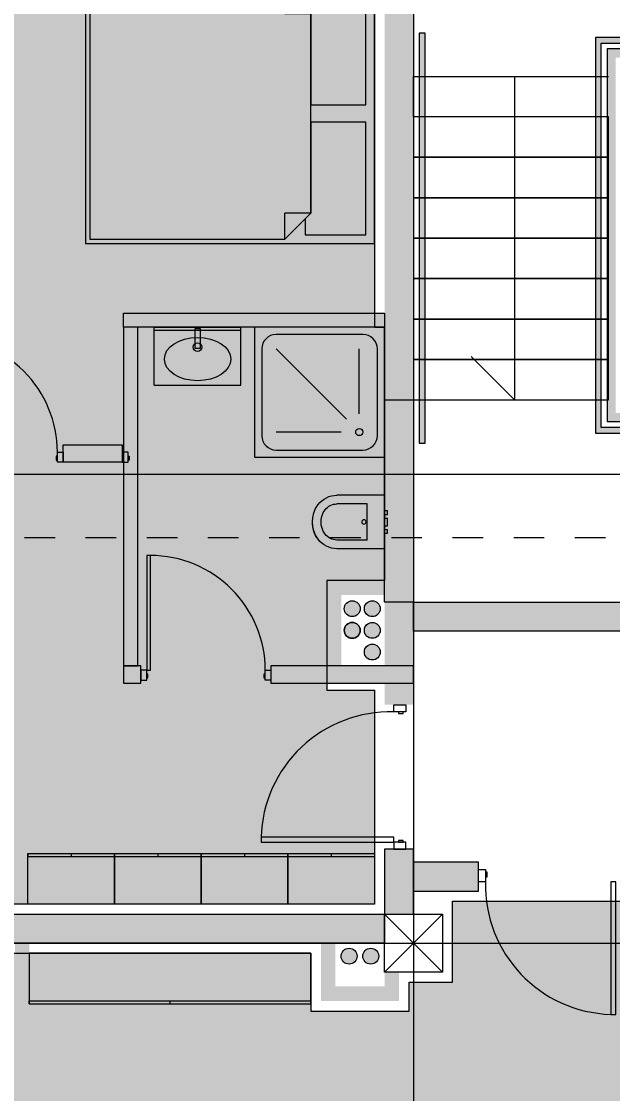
# Model space of a CAD drawing. Header units: millimetres. Extents: x 475159934 to 476245151, y 4620917055 to 4621447368.
# Drawn here: x 475259003 to 475263095, y 4621150765 to 4621158186 of the extents above; entities that cross this region are included whole.
import ezdxf

# ---------------------------------------------------------------- set-up
doc = ezdxf.new("R2010")
doc.units = ezdxf.units.MM
doc.header["$MEASUREMENT"] = 0
doc.linetypes.add('Dashed', pattern=[423.333333, 211.666667, -211.666667])
for name, color, linetype, lineweight in [('2D Drafting - General_Pen_No__1_Pen_No__7', 7, 'Continuous', 0), ('2D Drafting - General_Pen_No__1_Pen_No__7_Pen_No__7', 7, 'Continuous', 0), ('2D Drafting - General_Pen_No__250_Pen_No__2_Pen_No__250', 7, 'Continuous', 0), ('2D Drafting - General_Pen_No__250_Pen_No__2_Pen_No__7', 7, 'Continuous', 0), ('2D Drafting - General_Pen_No__250_Pen_No__7_Pen_No__154', 154, 'Continuous', 0), ('2D Drafting - General_Pen_No__250_Pen_No__7_Pen_No__250', 7, 'Continuous', 0), ('2D Drafting - General_Pen_No__250_Pen_No__7_Pen_No__7', 7, 'Continuous', 0), ('2D Drafting - General_Pen_No__7_Pen_No__7_Pen_No__7', 7, 'Continuous', 0), ('Doors_Pen_No__7_Pen_No__7_Pen_No__7', 7, 'Continuous', 0), ('G-Anno-Nplt_Pen_No__151', 151, 'Continuous', 0), ('G-Anno-Nplt_Pen_No__4', 7, 'Continuous', 0), ('G-Anno-Nplt_Pen_No__7', 7, 'Continuous', 0), ('gegmebi_Pen_No__7_Pen_No__7', 7, 'Continuous', 0), ('New_2D Drafting - General_Pen_No__1', 1, 'Continuous', 0), ('New_2D Drafting - General_Pen_No__4', 7, 'Continuous', 0), ('New_shenobebi_Pen_No__1', 1, 'Continuous', 0), ('shaxtebi da milebi_Pen_No__1_Pen_No__1_Pen_No__1', 1, 'Continuous', 0), ('shaxtebi da milebi_Pen_No__5_Pen_No__5_Pen_No__5', 5, 'Continuous', 0), ('zoma_Pen_No__142', 142, 'Continuous', 0), ('zoma_Pen_No__5_Pen_No__5', 5, 'Continuous', 0)]:
    doc.layers.add(name, color=color, linetype=linetype, lineweight=lineweight)
for name, color, linetype in [('New_Interior - Furniture', 7, 'Continuous'), ('New_R03_Nakveti', 7, 'Continuous'), ('zoma', 7, 'Continuous')]:
    doc.layers.add(name, color=color, linetype=linetype)
for name, color, linetype, lineweight, true_color in [('New_Interior - Furniture _Pen_No__252', 7, 'Continuous', 0, 0x666666), ('New_R03_Nakveti_Pen_No__252', 7, 'Continuous', 0, 0x666666), ('shaxtebi da milebi_Pen_No__1_Pen_No__1_Pen_No__252', 7, 'Continuous', 0, 0x666666)]:
    doc.layers.add(name, color=color, linetype=linetype, lineweight=lineweight, true_color=true_color)
doc.styles.add('GENERATED_STYLE_3', font='arial.ttf')
doc.dimstyles.new('GENERATED_STYLE__3', dxfattribs={"dimtxt": 200, "dimasz": 64.421331, "dimexe": 0.18, "dimexo": 3, "dimgap": 0, "dimtad": 1, "dimtih": 1, "dimtoh": 1, "dimlfac": 0.001, "dimzin": 0, "dimdsep": 46, "dimtxsty": 'GENERATED_STYLE_3', "dimblk": 'ARROWHEAD_2', "dimblk1": 'ARROWHEAD_2', "dimblk2": 'ARROWHEAD_2', "dimcen": 0.09, "dimclrd": 142, "dimclre": 142, "dimclrt": 142, "dimadec": 0, "dimazin": 0, "dimtfac": 1, "dimtdec": 4, "dimtmove": 0, "dimatfit": 3, "dimfxl": 1, "dimtolj": 1, "dimtzin": 0, "dimarcsym": 0})
doc.dimstyles.new('GENERATED_STYLE__6', dxfattribs={"dimtxt": 200, "dimasz": 64.421331, "dimexe": 0.18, "dimexo": 3, "dimgap": 0, "dimtad": 1, "dimlfac": 0.001, "dimzin": 0, "dimdsep": 46, "dimtxsty": 'GENERATED_STYLE_3', "dimblk": 'ARROWHEAD_2', "dimblk1": 'ARROWHEAD_2', "dimblk2": 'ARROWHEAD_2', "dimcen": 0.09, "dimclrd": 142, "dimclre": 142, "dimclrt": 142, "dimadec": 0, "dimazin": 0, "dimtfac": 1, "dimtdec": 4, "dimtmove": 0, "dimatfit": 3, "dimfxl": 1, "dimtolj": 1, "dimtzin": 0, "dimarcsym": 0})

# ---------------------------------------------------------------- blocks, each defined once
blk = doc.blocks.new('Wardrobe 01 26_16')
at = {"layer": 'New_Interior - Furniture _Pen_No__252', "color": 251, "linetype": 'Continuous', "lineweight": 0, "true_color": 0x666666}
for p, q in [((0, 20), (1949.4, 20)), ((0, 0), (0, 20)), ((974.7, 0), (974.7, 20))]:
    blk.add_line(p, q, dxfattribs=at)
at = {"layer": 'New_Interior - Furniture _Pen_No__252', "color": 251, "linetype": 'Continuous', "lineweight": 0, "true_color": 0x666666, "flags": 128}
blk.add_lwpolyline([(0, 0), (1949.4, 0), (1949.4, 350), (0, 350)], close=True, dxfattribs=at)
blk = doc.blocks.new('Bed Layout 23_5')
at = {"layer": 'New_R03_Nakveti_Pen_No__252', "color": 251, "linetype": 'Continuous', "lineweight": 0, "true_color": 0x666666}
for p, q in [((-900, 0), (-1399.9, 0)), ((-1399.9, 0), (-1399.9, -300)), ((-900, -300), (-900, 0)), ((900, 0), (-900, 0)), ((-900, 0), (-900, -2000)), ((900, -2000), (900, 0)), ((-1399.9, -300), (-900, -300)), ((-690, -440), (-870, -620)), ((0, -440), (-690, -440)), ((-690, -440), (-690, -620)), ((690, -440), (0, -440)), ((870, -620), (690, -440)), ((690, -440), (690, -620)), ((-870, -620), (-870, -1970)), ((-870, -620), (-690, -620)), ((870, -620), (690, -620)), ((870, -1970), (870, -620)), ((-900, -2000), (900, -2000)), ((-870, -1970), (0, -1970)), ((0, -1970), (870, -1970))]:
    blk.add_line(p, q, dxfattribs=at)
at = {"layer": 'New_R03_Nakveti_Pen_No__252', "color": 251, "linetype": 'Continuous', "lineweight": 0, "true_color": 0x666666, "flags": 128}
for points in [[(-60, -440), (-60, -60), (-840, -60), (-840, -480), (-730, -480), (-690, -440)], [(690, -440), (730, -480), (840, -480), (840, -60), (60, -60), (60, -440)]]:
    blk.add_lwpolyline(points, close=True, dxfattribs=at)
blk = doc.blocks.new('Shower Tray 26_6')
at = {"layer": 'New_Interior - Furniture _Pen_No__252', "color": 251, "linetype": 'Continuous', "lineweight": 0, "true_color": 0x666666}
for p, q in [((750, 850), (150, 850)), ((50, 750), (50, 150)), ((175, 300), (175, 750)), ((263.4, 263.4), (750, 750)), ((850, 150), (850, 750)), ((300, 175), (750, 175)), ((150, 50), (750, 50))]:
    blk.add_line(p, q, dxfattribs=at)
at = {"layer": 'New_Interior - Furniture _Pen_No__252', "color": 251, "linetype": 'Continuous', "lineweight": 0, "true_color": 0x666666, "flags": 128}
blk.add_lwpolyline([(900, 0), (900, 900), (0, 900), (0, 0)], close=True, dxfattribs=at)
at = {"layer": 'New_Interior - Furniture _Pen_No__252', "color": 251, "linetype": 'Continuous', "lineweight": 0, "true_color": 0x666666}
blk.add_circle((175, 175), 25, dxfattribs=at)
for centre, start, end in [((150, 750), 90, 180), ((750, 750), 0, 90), ((150, 150), 180, 270), ((750, 150), 270, 0)]:
    blk.add_arc(centre, 100, start, end, dxfattribs=at)
blk = doc.blocks.new('Multi-Basin Counter 26')
at = {"layer": 'New_Interior - Furniture _Pen_No__252', "color": 251, "linetype": 'Continuous', "lineweight": 0, "true_color": 0x666666}
for p, q in [((-300, 0), (300, 0)), ((-300, -400), (-300, 0)), ((300, -400), (300, 0)), ((-300, -20), (300, -20)), ((-300, -400), (300, -400))]:
    blk.add_line(p, q, dxfattribs=at)
at = {"layer": 'New_Interior - Furniture _Pen_No__252', "color": 251, "linetype": 'Continuous', "lineweight": 0, "true_color": 0x666666, "flags": 128}
blk.add_lwpolyline([(-20, -145), (20, -145), (20, -10), (-20, -10)], close=True, dxfattribs=at)
at = {"layer": 'New_Interior - Furniture _Pen_No__252', "color": 251, "linetype": 'Continuous', "lineweight": 0, "true_color": 0x666666}
blk.add_circle((0, -137.1895), 30, dxfattribs=at)
blk.add_ellipse((0, -220), major_axis=(230, 0), ratio=0.652173913, dxfattribs=at)
blk = doc.blocks.new('Bidet 26')
at = {"layer": 'New_Interior - Furniture _Pen_No__252', "color": 251, "linetype": 'Continuous', "lineweight": 0, "true_color": 0x666666}
for p, q in [((185, 0), (-185, 0)), ((-78.5, 20), (-74.5, 20)), ((-78.5, 0), (-78.5, 20)), ((-74.5, 20), (-65, 20)), ((-65, 20), (-55.5, 20)), ((-55.5, 20), (-51.5, 20)), ((-51.5, 0), (-51.5, 20)), ((-27, 20), (-19.1, 20)), ((-27, 0), (-27, 20)), ((-19.1, 20), (0, 20)), ((0, 20), (19.1, 20)), ((0, 0), (19.1, 0)), ((19.1, 20), (27, 20)), ((19.1, 0), (27, 0)), ((27, 0), (27, 20)), ((51.5, 20), (55.5, 20)), ((51.5, 0), (51.5, 20)), ((51.5, 0), (55.5, 0)), ((55.5, 20), (65, 20)), ((55.5, 0), (65, 0)), ((65, 20), (74.5, 20)), ((65, 0), (74.5, 0)), ((74.5, 20), (78.5, 20)), ((74.5, 0), (78.5, 0)), ((78.5, 0), (78.5, 20)), ((185, 0), (185, -330)), ((-185, 0), (-185, -330)), ((-78.5, 0), (-74.5, 0)), ((-74.5, 0), (-65, 0)), ((-65, 0), (-55.5, 0)), ((-55.5, 0), (-51.5, 0)), ((-27, 0), (-19.1, 0)), ((-19.1, 0), (0, 0)), ((-125, -120), (-125, -330)), ((-125, -120), (125, -120)), ((125, -120), (125, -330))]:
    blk.add_line(p, q, dxfattribs=at)
blk.add_circle((0, -142.5), 15, dxfattribs=at)
for centre, radius, start, end in [((-22.5, -330), 162.5, 180, 233.1301), ((-22.5, -330), 162.5, 180, 233.1301), ((-22.5, -330), 102.5, 180, 233.1301), ((22.5, -330), 102.5, 306.8699, 0), ((22.5, -330), 162.5, 306.8699, 0), ((0, -300), 140, 233.1301, 306.8699), ((0, -300), 200, 233.1301, 306.8699), ((0, -300), 200, 233.1301, 270)]:
    blk.add_arc(centre, radius, start, end, dxfattribs=at)
blk = doc.blocks.new('Wardrobe 01 26_17')
at = {"layer": 'New_Interior - Furniture _Pen_No__252', "color": 251, "linetype": 'Continuous', "lineweight": 0, "true_color": 0x666666}
for p, q in [((0, 20), (600, 20)), ((0, 0), (0, 20)), ((300, 0), (300, 20))]:
    blk.add_line(p, q, dxfattribs=at)
at = {"layer": 'New_Interior - Furniture _Pen_No__252', "color": 251, "linetype": 'Continuous', "lineweight": 0, "true_color": 0x666666, "flags": 128}
blk.add_lwpolyline([(0, 0), (600, 0), (600, 350), (0, 350)], close=True, dxfattribs=at)
blk = doc.blocks.new('*D875', base_point=(475826095.8, 4621095193.2))
at = {"layer": 'zoma_Pen_No__142', "color": 142, "linetype": 'Continuous', "lineweight": 0, "transparency": 16777216}
for p, q in [((475255041.2, 4621137897.2), (475254992.3, 4621137812.4)), ((475255016.8, 4621137791.2), (475255016.8, 4621137918.4)), ((475261541.2, 4621137897.2), (475261492.3, 4621137812.4)), ((475261516.8, 4621137791.2), (475261516.8, 4621137918.4)), ((475255016.8, 4621137854.8), (475261516.8, 4621137854.8))]:
    blk.add_line(p, q, dxfattribs=at)
at = {"layer": 'zoma_Pen_No__142', "color": 142, "lineweight": 0, "transparency": 16777216, "char_height": 200, "attachment_point": 7, "style": 'GENERATED_STYLE_3'}
for s, insert in [('\\A1;{\\pql;\\fArial|b0|i0|c204|p0;\\W1.000000;0.40}', (475255041.3, 4621137894.8)), ('\\A1;{\\pql;\\fArial|b0|i0|c204|p0;\\W1.000000;6.50}', (475257999.9, 4621137894.8)), ('\\A1;{\\pql;\\fArial|b0|i0|c204|p0;\\W1.000000;0.40}', (475260958.4, 4621137894.8))]:
    blk.add_mtext(s, dxfattribs=dict(at, insert=insert))
blk = doc.blocks.new('ARROWHEAD_2')
at = {"color": 0, "linetype": 'Continuous', "lineweight": 0}
for p, q in [((0, 0), (-1, 0)), ((-0.38, -0.66), (0.38, 0.66))]:
    blk.add_line(p, q, dxfattribs=at)
blk = doc.blocks.new('*D876', base_point=(475826095.8, 4621095193.2))
at = {"layer": 'zoma_Pen_No__142', "color": 142, "linetype": 'Continuous', "lineweight": 0, "transparency": 16777216}
for p, q in [((475261541.2, 4621137897.2), (475261492.3, 4621137812.4)), ((475261516.8, 4621137791.2), (475261516.8, 4621137918.4)), ((475261941.2, 4621137897.2), (475261892.3, 4621137812.4)), ((475261916.8, 4621137791.2), (475261916.8, 4621137918.4)), ((475261516.8, 4621137854.8), (475261916.8, 4621137854.8))]:
    blk.add_line(p, q, dxfattribs=at)
blk = doc.blocks.new('*D877', base_point=(475826095.8, 4621095193.2))
at = {"layer": 'zoma_Pen_No__142', "color": 142, "linetype": 'Continuous', "lineweight": 0, "transparency": 16777216}
for p, q in [((475261941.2, 4621137897.2), (475261892.3, 4621137812.4)), ((475261916.8, 4621137791.2), (475261916.8, 4621137918.4)), ((475268441.2, 4621137897.2), (475268392.3, 4621137812.4)), ((475268416.8, 4621137791.2), (475268416.8, 4621137918.4)), ((475261916.8, 4621137854.8), (475268416.8, 4621137854.8))]:
    blk.add_line(p, q, dxfattribs=at)
at = {"layer": 'zoma_Pen_No__142', "color": 142, "lineweight": 0, "transparency": 16777216, "char_height": 200, "attachment_point": 7, "style": 'GENERATED_STYLE_3'}
for s, insert in [('\\A1;{\\pql;\\fArial|b0|i0|c204|p0;\\W1.000000;6.50}', (475264899.9, 4621137894.8)), ('\\A1;{\\pql;\\fArial|b0|i0|c204|p0;\\W1.000000;0.40}', (475267858.4, 4621137894.8))]:
    blk.add_mtext(s, dxfattribs=dict(at, insert=insert))
blk = doc.blocks.new('*D898', base_point=(475826095.8, 4621095193.2))
at = {"layer": 'zoma_Pen_No__142', "color": 142, "linetype": 'Continuous', "lineweight": 0, "transparency": 16777216}
for p, q in [((475255011.8, 4621161505.4), (475255011.8, 4621161632.5)), ((475261511.8, 4621161505.4), (475261511.8, 4621161632.5)), ((475255036.3, 4621161611.3), (475254987.3, 4621161526.6)), ((475255011.8, 4621161569), (475261511.8, 4621161569)), ((475261536.3, 4621161611.3), (475261487.3, 4621161526.6))]:
    blk.add_line(p, q, dxfattribs=at)
at = {"layer": 'zoma_Pen_No__142', "color": 142, "lineweight": 0, "transparency": 16777216, "char_height": 200, "attachment_point": 7, "style": 'GENERATED_STYLE_3'}
for s, insert in [('\\A1;{\\pql;\\fArial|b0|i0|c204|p0;\\W1.000000;0.40}', (475255036.3, 4621161609)), ('\\A1;{\\pql;\\fArial|b0|i0|c204|p0;\\W1.000000;6.50}', (475257994.9, 4621161609)), ('\\A1;{\\pql;\\fArial|b0|i0|c204|p0;\\W1.000000;0.40}', (475260953.5, 4621161609))]:
    blk.add_mtext(s, dxfattribs=dict(at, insert=insert))
blk = doc.blocks.new('*D899', base_point=(475826095.8, 4621095193.2))
at = {"layer": 'zoma_Pen_No__142', "color": 142, "linetype": 'Continuous', "lineweight": 0, "transparency": 16777216}
for p, q in [((475261511.8, 4621161505.4), (475261511.8, 4621161632.5)), ((475261911.8, 4621161505.4), (475261911.8, 4621161632.5)), ((475261536.3, 4621161611.3), (475261487.3, 4621161526.6)), ((475261511.8, 4621161569), (475261911.8, 4621161569)), ((475261936.3, 4621161611.3), (475261887.3, 4621161526.6))]:
    blk.add_line(p, q, dxfattribs=at)
blk = doc.blocks.new('*D900', base_point=(475826095.8, 4621095193.2))
at = {"layer": 'zoma_Pen_No__142', "color": 142, "linetype": 'Continuous', "lineweight": 0, "transparency": 16777216}
for p, q in [((475261911.8, 4621161505.4), (475261911.8, 4621161632.5)), ((475268411.8, 4621161505.4), (475268411.8, 4621161632.5)), ((475261936.3, 4621161611.3), (475261887.3, 4621161526.6)), ((475261911.8, 4621161569), (475268411.8, 4621161569)), ((475268436.3, 4621161611.3), (475268387.3, 4621161526.6))]:
    blk.add_line(p, q, dxfattribs=at)
at = {"layer": 'zoma_Pen_No__142', "color": 142, "lineweight": 0, "transparency": 16777216, "char_height": 200, "attachment_point": 7, "style": 'GENERATED_STYLE_3'}
for s, insert in [('\\A1;{\\pql;\\fArial|b0|i0|c204|p0;\\W1.000000;6.50}', (475264894.9, 4621161609)), ('\\A1;{\\pql;\\fArial|b0|i0|c204|p0;\\W1.000000;0.40}', (475267853.5, 4621161609))]:
    blk.add_mtext(s, dxfattribs=dict(at, insert=insert))
blk = doc.blocks.new('*D968', base_point=(475826095.8, 4621095193.2))
at = {"layer": 'zoma_Pen_No__142', "color": 142, "linetype": 'Continuous', "lineweight": 0, "transparency": 16777216}
for p, q in [((475300055.4, 4621159406.2), (475299928.2, 4621159406.2)), ((475300034.2, 4621159381.7), (475299949.4, 4621159430.6)), ((475299991.8, 4621159406.2), (475299991.8, 4621159447.6)), ((475299991.8, 4621140051.5), (475299991.8, 4621159406.2)), ((475300055.4, 4621140051.5), (475299928.2, 4621140051.5)), ((475299949.4, 4621140076), (475300034.2, 4621140027.1)), ((475299991.8, 4621140010.1), (475299991.8, 4621140051.5))]:
    blk.add_line(p, q, dxfattribs=at)
at = {"layer": 'zoma_Pen_No__142', "color": 142, "lineweight": 0, "transparency": 16777216, "insert": (475299951.8, 4621149385.6), "char_height": 200, "attachment_point": 7, "rotation": 90, "style": 'GENERATED_STYLE_3'}
blk.add_mtext('\\A1;{\\pql;\\fArial|b0|i0|c204|p0;\\W1.000000;19.35}', dxfattribs=at)

msp = doc.modelspace()

# ---------------------------------------------------------------- hatches: boundary and pattern name
at = {"layer": '2D Drafting - General_Pen_No__250_Pen_No__2_Pen_No__7', "linetype": 'Continuous', "lineweight": 0}
for points in [[(475261516.768, 4621156167.449), (475261516.768, 4621156069.325), (475259708.699, 4621156069.325), (475259708.699, 4621156167.449)], [(475259708.699, 4621153726.16), (475259808.423, 4621153726.16), (475259808.423, 4621156069.325), (475259708.699, 4621156069.325)], [(475258959.076, 4621151806.16), (475259057.2, 4621151806.16), (475259057.2, 4621151136.167), (475258959.076, 4621151136.167)]]:
    msp.add_hatch(color=7, dxfattribs=at).paths.add_polyline_path(points)
at = {"layer": '2D Drafting - General_Pen_No__250_Pen_No__7_Pen_No__154', "linetype": 'Continuous', "lineweight": 0}
msp.add_hatch(color=154, dxfattribs=at).paths.add_polyline_path([(475261516.775, 4621155566.183), (475261716.775, 4621155566.183), (475261716.775, 4621154166.092), (475261516.775, 4621154166.092)])
at = {"layer": '2D Drafting - General_Pen_No__250_Pen_No__7_Pen_No__7', "linetype": 'Continuous', "lineweight": 0}
for points in [[(475261516.775, 4621159006.167), (475261516.775, 4621155566.183), (475261716.775, 4621155566.183), (475261716.775, 4621159006.167)], [(475259290.936, 4621155256.16), (475259701.204, 4621155256.16), (475259701.204, 4621155136.16), (475259290.936, 4621155136.16)], [(475261516.754, 4621154316.536), (475261116.754, 4621154316.536), (475261116.754, 4621153626.518), (475261716.754, 4621153626.518), (475261716.754, 4621153726.16), (475261216.754, 4621153726.16), (475261216.754, 4621154216.348), (475261516.754, 4621154216.348)], [(475261516.775, 4621154166.092), (475261516.775, 4621153456.124), (475261716.775, 4621153456.124), (475261716.775, 4621154166.092)], [(475259830.44, 4621153606.16), (475259830.44, 4621153726.16), (475259708.699, 4621153726.16), (475259708.699, 4621153606.16)], [(475261716.768, 4621153726.16), (475260730.44, 4621153726.16), (475260730.44, 4621153606.16), (475261716.768, 4621153606.16)], [(475261516.775, 4621152456.124), (475261516.775, 4621152006.167), (475261716.775, 4621152006.167), (475261716.775, 4621152456.124)], [(475262166.775, 4621152166.092), (475262166.775, 4621152366.092), (475261716.775, 4621152366.092), (475261716.775, 4621152166.092)], [(475261516.775, 4621152006.152), (475261516.775, 4621151806.152), (475255016.775, 4621151806.152), (475255016.775, 4621152006.152)], [(475261076.58, 4621151806.153), (475261076.58, 4621151406.153), (475261616.768, 4621151406.153), (475261616.768, 4621151506.153), (475261616.768, 4621151606.153), (475261516.768, 4621151606.153), (475261516.768, 4621151506.153), (475261176.768, 4621151506.153), (475261176.768, 4621151806.153)]]:
    msp.add_hatch(color=7, dxfattribs=at).paths.add_polyline_path(points)
at = {"layer": 'G-Anno-Nplt_Pen_No__151', "linetype": 'Continuous', "lineweight": 0, "true_color": 0x1f2f3f}
for points in [[(475254887.064, 4621158936.167), (475255086.775, 4621158936.167), (475255086.775, 4621159136.16), (475261447.065, 4621159136.16), (475261447.064, 4621158936.16), (475261447.064, 4621156069.325), (475261516.768, 4621156069.325), (475261516.768, 4621154316.536), (475261116.754, 4621154316.536), (475261116.754, 4621153556.518), (475261447.064, 4621153556.518), (475261447.064, 4621152076.16), (475255286.763, 4621152076.16), (475255286.787, 4621152816.352), (475254887.064, 4621152816.365)], [(475265066.775, 4621149578.944), (475264996.775, 4621149578.944), (475264996.775, 4621144476.16), (475261986.775, 4621144476.16), (475261986.775, 4621144676.16), (475261446.775, 4621144676.16), (475261446.775, 4621144476.18), (475259105.816, 4621144476.18), (475259086.775, 4621144476.18), (475259086.775, 4621145776.167), (475254886.775, 4621145776.167), (475254886.775, 4621150945.979), (475255286.775, 4621150945.979), (475255286.775, 4621151736.166), (475261006.58, 4621151736.166), (475261006.58, 4621151336.16), (475261686.967, 4621151336.16), (475261686.967, 4621151536.16), (475261986.775, 4621151536.16), (475261986.775, 4621152096.092), (475263257.094, 4621152096.092), (475263257.094, 4621152166.092), (475264477.217, 4621152166.092), (475264477.217, 4621151766.085), (475265066.775, 4621151766.085)]]:
    msp.add_hatch(color=169, dxfattribs=at).paths.add_polyline_path(points)
at = {"layer": 'G-Anno-Nplt_Pen_No__7', "linetype": 'Continuous', "lineweight": 0}
msp.add_hatch(color=7, dxfattribs=at).paths.add_polyline_path([(475264616.775, 4621153966.092), (475261716.775, 4621153966.092), (475261716.775, 4621154166.092), (475264616.775, 4621154166.092)])
at = {"layer": 'New_2D Drafting - General_Pen_No__1', "linetype": 'Continuous', "lineweight": 0}
msp.add_hatch(color=1, dxfattribs=at).paths.add_polyline_path([(475261756.775, 4621155266.124), (475261796.775, 4621155266.124), (475261796.775, 4621158106.124), (475261756.775, 4621158106.124)])
h = msp.add_hatch(color=1, dxfattribs=at)
h.paths.add_polyline_path([(475262976.775, 4621155336.016), (475263356.775, 4621155336.016), (475263356.775, 4621155466.124), (475263356.775, 4621158076.031), (475262976.775, 4621158076.031)])
h.paths.add_polyline_path([(475263316.775, 4621155376.016), (475263016.775, 4621155376.016), (475263016.775, 4621158036.031), (475263316.775, 4621158036.031)], flags=0)
h = msp.add_hatch(color=1, dxfattribs=at)
h.paths.add_polyline_path([(475263056.775, 4621155416.016), (475263276.775, 4621155416.016), (475263276.775, 4621157996.031), (475263056.775, 4621157996.031)])
h.paths.add_polyline_path([(475263116.775, 4621155476.016), (475263116.775, 4621157936.031), (475263216.775, 4621157936.031), (475263216.775, 4621155476.016)], flags=0)
at = {"layer": 'shaxtebi da milebi_Pen_No__1_Pen_No__1_Pen_No__1', "linetype": 'Continuous', "lineweight": 0}
for points in [[(475261431.754, 4621153876.16, 1), (475261431.754, 4621153766.16, 1)], [(475261366.138, 4621151716.153, 1), (475261476.138, 4621151716.153, 1)]]:
    msp.add_hatch(color=1, dxfattribs=at).paths.add_polyline_path(points)
at = {"layer": 'shaxtebi da milebi_Pen_No__1_Pen_No__1_Pen_No__252', "linetype": 'Continuous', "lineweight": 0, "true_color": 0x666666}
msp.add_hatch(color=251, dxfattribs=at).paths.add_polyline_path([(475261292.987, 4621154026.16, 1), (475261292.987, 4621153916.16, 1)])
at = {"layer": 'shaxtebi da milebi_Pen_No__5_Pen_No__5_Pen_No__5', "linetype": 'Continuous', "lineweight": 0}
for points in [[(475261292.987, 4621154176.16, -1), (475261292.987, 4621154066.16, -1)], [(475261431.754, 4621154176.16, -1), (475261431.754, 4621154066.16, -1)], [(475261431.754, 4621154026.16, -1), (475261431.754, 4621153916.16, -1)], [(475261271.138, 4621151771.153, -1), (475261271.138, 4621151661.153, -1)]]:
    msp.add_hatch(color=5, dxfattribs=at).paths.add_polyline_path(points)

# ---------------------------------------------------------------- linework, layer by layer
at = {"layer": '2D Drafting - General_Pen_No__1_Pen_No__7', "color": 7, "linetype": 'Continuous', "lineweight": 0}
for p, q in [((475261516.775, 4621151606.167), (475261916.775, 4621152006.167)), ((475261916.775, 4621151606.167), (475261516.775, 4621152006.167))]:
    msp.add_line(p, q, dxfattribs=at)
at = {"layer": '2D Drafting - General_Pen_No__1_Pen_No__7', "color": 7, "linetype": 'Continuous', "lineweight": 0, "flags": 128}
msp.add_lwpolyline([(475261916.775, 4621151606.167), (475261516.775, 4621151606.167), (475261516.775, 4621152006.167), (475261916.775, 4621152006.167)], close=True, dxfattribs=at)
at = {"layer": '2D Drafting - General_Pen_No__1_Pen_No__7_Pen_No__7', "color": 7, "linetype": 'Continuous', "lineweight": 0}
for centre, start, end in [((475261555.023, 4621152513.846), 88.396194, 178.396194), ((475263109.053, 4621152206.145), 178.396194, 268.396194)]:
    msp.add_arc(centre, 893.239, start, end, dxfattribs=at)
at = {"layer": '2D Drafting - General_Pen_No__250_Pen_No__2_Pen_No__250', "color": 7, "linetype": 'Continuous', "lineweight": 0, "flags": 128}
for points in [[(475261516.768, 4621156167.449), (475261516.768, 4621156069.325), (475259708.699, 4621156069.325), (475259708.699, 4621156167.449)], [(475259708.699, 4621153726.16), (475259808.423, 4621153726.16), (475259808.423, 4621156069.325), (475259708.699, 4621156069.325)]]:
    msp.add_lwpolyline(points, close=True, dxfattribs=at)
at = {"layer": '2D Drafting - General_Pen_No__250_Pen_No__7_Pen_No__250', "color": 7, "linetype": 'Continuous', "lineweight": 0, "flags": 128}
for points in [[(475261516.775, 4621155566.183), (475261716.775, 4621155566.183), (475261716.775, 4621154166.092), (475261516.775, 4621154166.092)], [(475259290.936, 4621155256.16), (475259701.204, 4621155256.16), (475259701.204, 4621155136.16), (475259290.936, 4621155136.16)], [(475259830.44, 4621153606.16), (475259830.44, 4621153726.16), (475259708.699, 4621153726.16), (475259708.699, 4621153606.16)], [(475261716.768, 4621153726.16), (475260730.44, 4621153726.16), (475260730.44, 4621153606.16), (475261716.768, 4621153606.16)], [(475261516.775, 4621152456.124), (475261516.775, 4621152006.167), (475261716.775, 4621152006.167), (475261716.775, 4621152456.124)]]:
    msp.add_lwpolyline(points, close=True, dxfattribs=at)
at = {"layer": '2D Drafting - General_Pen_No__250_Pen_No__7_Pen_No__7', "color": 7, "linetype": 'Continuous', "lineweight": 0, "flags": 128}
for points in [[(475262166.775, 4621152166.092), (475262166.775, 4621152366.092), (475261716.775, 4621152366.092), (475261716.775, 4621152166.092)], [(475261516.775, 4621152006.152), (475261516.775, 4621151806.152), (475255016.775, 4621151806.152), (475255016.775, 4621152006.152)]]:
    msp.add_lwpolyline(points, close=True, dxfattribs=at)
at = {"layer": '2D Drafting - General_Pen_No__7_Pen_No__7_Pen_No__7', "color": 7, "linetype": 'Continuous', "lineweight": 0}
for centre, start, end in [((475258457.114, 4621155203.895), 359.9998025, 90.001484), ((475259896.618, 4621153695.034), 359.9983245, 90.000006)]:
    msp.add_arc(centre, 794.311, start, end, dxfattribs=at)
at = {"layer": 'Doors_Pen_No__7_Pen_No__7_Pen_No__7', "color": 7, "linetype": 'Continuous', "lineweight": 0, "flags": 128}
for points in [[(475259242.538, 4621155150.559), (475259251.426, 4621155150.559), (475259251.426, 4621155177.226), (475259242.537, 4621155177.226)], [(475259290.938, 4621155136.16), (475259251.427, 4621155136.159), (475259251.425, 4621155203.892), (475259290.936, 4621155203.893)], [(475259701.203, 4621155136.16), (475259740.714, 4621155136.159), (475259740.716, 4621155203.892), (475259701.204, 4621155203.893)], [(475259749.603, 4621155150.559), (475259740.714, 4621155150.559), (475259740.715, 4621155177.226), (475259749.604, 4621155177.226)], [(475259869.951, 4621153695.034), (475259896.618, 4621153695.034), (475259896.618, 4621154489.346), (475259869.951, 4621154489.346)], [(475259830.44, 4621153627.301), (475259869.951, 4621153627.301), (475259869.951, 4621153695.034), (475259830.44, 4621153695.034)], [(475260730.44, 4621153627.278), (475260690.929, 4621153627.278), (475260690.929, 4621153695.011), (475260730.44, 4621153695.011)], [(475259869.951, 4621153641.701), (475259878.84, 4621153641.701), (475259878.84, 4621153668.368), (475259869.951, 4621153668.368)], [(475260682.04, 4621153641.678), (475260690.929, 4621153641.678), (475260690.929, 4621153668.345), (475260682.04, 4621153668.345)], [(475261664.689, 4621153456.124), (475261664.689, 4621153406.735), (475261580.023, 4621153406.735), (475261580.023, 4621153456.124)], [(475261646.689, 4621153395.624), (475261646.689, 4621153406.735), (475261613.356, 4621153406.735), (475261613.356, 4621153395.624)], [(475261580.023, 4621152505.513), (475261580.023, 4621152538.846), (475260662.134, 4621152538.846), (475260662.134, 4621152505.513)], [(475261664.689, 4621152456.124), (475261664.689, 4621152505.513), (475261580.023, 4621152505.513), (475261580.023, 4621152456.124)], [(475261646.689, 4621152505.513), (475261646.689, 4621152516.624), (475261613.356, 4621152516.624), (475261613.356, 4621152505.513)], [(475262166.775, 4621152315.812), (475262216.164, 4621152315.812), (475262216.164, 4621152231.145), (475262166.775, 4621152231.145)], [(475262227.275, 4621152297.812), (475262216.164, 4621152297.812), (475262216.164, 4621152264.479), (475262227.275, 4621152264.479)], [(475263117.386, 4621152231.145), (475263084.053, 4621152231.145), (475263084.053, 4621151313.257), (475263117.386, 4621151313.257)]]:
    msp.add_lwpolyline(points, close=True, dxfattribs=at)
at = {"layer": 'G-Anno-Nplt_Pen_No__4', "color": 7, "linetype": 'Continuous', "lineweight": 0, "flags": 128}
for points in [[(475254887.064, 4621158936.167), (475255086.775, 4621158936.167), (475255086.775, 4621159136.16), (475261447.065, 4621159136.16), (475261447.064, 4621158936.16), (475261447.064, 4621156069.325), (475261516.768, 4621156069.325), (475261516.768, 4621154316.536), (475261116.754, 4621154316.536), (475261116.754, 4621153556.518), (475261447.064, 4621153556.518), (475261447.064, 4621152076.16), (475255286.763, 4621152076.16), (475255286.787, 4621152816.352), (475254887.064, 4621152816.365)], [(475264616.775, 4621153966.092), (475261716.775, 4621153966.092), (475261716.775, 4621154166.092), (475264616.775, 4621154166.092)]]:
    msp.add_lwpolyline(points, close=True, dxfattribs=at)
msp.add_lwpolyline([(475254886.775, 4621145776.167), (475254886.775, 4621150945.979), (475255286.775, 4621150945.979), (475255286.775, 4621151736.166), (475261006.58, 4621151736.166), (475261006.58, 4621151336.16), (475261686.967, 4621151336.16), (475261686.967, 4621151536.16), (475261986.775, 4621151536.16), (475261986.775, 4621152096.092), (475263257.094, 4621152096.092), (475263257.094, 4621152166.092), (475264477.217, 4621152166.092), (475264477.217, 4621151766.085), (475265066.775, 4621151766.085), (475265066.775, 4621149578.944)], dxfattribs=at)
at = {"layer": 'gegmebi_Pen_No__7_Pen_No__7', "color": 7, "linetype": 'Continuous', "lineweight": 0, "flags": 128}
for points in [[(475263066.775, 4621157526.124), (475261716.775, 4621157526.124), (475261716.775, 4621157806.124), (475263066.775, 4621157806.124)], [(475262416.775, 4621157806.124), (475262416.775, 4621155566.124), (475262116.775, 4621155866.124)]]:
    msp.add_lwpolyline(points, dxfattribs=at)
for points in [[(475263066.775, 4621157246.124), (475263066.775, 4621157526.124), (475261716.775, 4621157526.124), (475261716.775, 4621157246.124)], [(475263066.775, 4621156966.124), (475263066.775, 4621157246.124), (475261716.775, 4621157246.124), (475261716.775, 4621156966.124)], [(475263066.775, 4621156686.124), (475263066.775, 4621156966.124), (475261716.775, 4621156966.124), (475261716.775, 4621156686.124)], [(475263066.775, 4621156406.124), (475263066.775, 4621156686.124), (475261716.775, 4621156686.124), (475261716.775, 4621156406.124)], [(475263066.775, 4621156126.124), (475263066.775, 4621156406.124), (475261716.775, 4621156406.124), (475261716.775, 4621156126.124)], [(475263066.775, 4621155846.124), (475263066.775, 4621156126.124), (475261716.775, 4621156126.124), (475261716.775, 4621155846.124)], [(475263066.775, 4621155566.124), (475263066.775, 4621155846.124), (475261716.775, 4621155846.124), (475261716.775, 4621155566.124)]]:
    msp.add_lwpolyline(points, close=True, dxfattribs=at)
at = {"layer": 'New_2D Drafting - General_Pen_No__4', "color": 7, "linetype": 'Continuous', "lineweight": 0, "flags": 128}
for points in [[(475261756.775, 4621155266.124), (475261796.775, 4621155266.124), (475261796.775, 4621158106.124), (475261756.775, 4621158106.124)], [(475262976.775, 4621155336.016), (475263356.775, 4621155336.016), (475263356.775, 4621155466.124), (475263356.775, 4621158076.031), (475262976.775, 4621158076.031)], [(475263316.775, 4621155376.016), (475263016.775, 4621155376.016), (475263016.775, 4621158036.031), (475263316.775, 4621158036.031)], [(475263056.775, 4621155416.016), (475263276.775, 4621155416.016), (475263276.775, 4621157996.031), (475263056.775, 4621157996.031)]]:
    msp.add_lwpolyline(points, close=True, dxfattribs=at)
at = {"layer": 'New_shenobebi_Pen_No__1', "color": 1, "linetype": 'Dashed', "lineweight": 0}
msp.add_lwpolyline([(475301569.026, 4621154611.49), (475255555.776, 4621154611.49), (475255555.776, 4621150456.854), (475228397.958, 4621150456.854)], dxfattribs=at)
at = {"layer": 'shaxtebi da milebi_Pen_No__1_Pen_No__1_Pen_No__1', "color": 1, "linetype": 'Continuous', "lineweight": 0, "flags": 128}
for points in [[(475261431.754, 4621153876.16, -1), (475261431.754, 4621153766.16, -1)], [(475261366.138, 4621151716.153, -1), (475261476.138, 4621151716.153, -1)]]:
    msp.add_lwpolyline(points, format="xyb", close=True, dxfattribs=at)
at = {"layer": 'shaxtebi da milebi_Pen_No__1_Pen_No__1_Pen_No__252', "color": 251, "linetype": 'Continuous', "lineweight": 0, "true_color": 0x666666, "flags": 128}
for points in [[(475261292.987, 4621154026.16, 1), (475261292.987, 4621153916.16, 1)], [(475261292.987, 4621154026.16, -1), (475261292.987, 4621153916.16, -1)]]:
    msp.add_lwpolyline(points, format="xyb", close=True, dxfattribs=at)
at = {"layer": 'shaxtebi da milebi_Pen_No__5_Pen_No__5_Pen_No__5', "color": 5, "linetype": 'Continuous', "lineweight": 0, "flags": 128}
for points in [[(475261292.987, 4621154176.16, -1), (475261292.987, 4621154066.16, -1)], [(475261431.754, 4621154176.16, -1), (475261431.754, 4621154066.16, -1)], [(475261431.754, 4621154026.16, -1), (475261431.754, 4621153916.16, -1)], [(475261271.138, 4621151771.153, -1), (475261271.138, 4621151661.153, -1)]]:
    msp.add_lwpolyline(points, format="xyb", close=True, dxfattribs=at)
at = {"layer": 'zoma_Pen_No__5_Pen_No__5', "color": 5, "linetype": 'Continuous', "lineweight": 0}
for p, q in [((475261716.775, 4621162687.143), (475261716.775, 4621134452.213)), ((475229336.224, 4621155051.525), (475300763.831, 4621155051.525)), ((475229336.224, 4621151806.16), (475300763.831, 4621151806.16))]:
    msp.add_line(p, q, dxfattribs=at)

# ---------------------------------------------------------------- block references
at = {"layer": 'New_Interior - Furniture', "color": 1, "linetype": 'Continuous', "lineweight": 0, "zscale": 1000}
for name, p in [('Multi-Basin Counter 26', (475260222.411, 4621156069.325)), ('Wardrobe 01 26_16', (475259057.2, 4621151386.167))]:
    msp.add_blockref(name, p, dxfattribs=at)
at = {"layer": 'New_Interior - Furniture', "color": 1, "linetype": 'Continuous', "lineweight": 0, "zscale": 1000, "rotation": 90}
msp.add_blockref('Shower Tray 26_6', (475261516.768, 4621155169.325), dxfattribs=at)
at = {"layer": 'New_Interior - Furniture', "color": 1, "linetype": 'Continuous', "lineweight": 0, "xscale": -1, "zscale": 1000}
for name, p, rotation in [('Bidet 26', (475261516.768, 4621154721.615), 270), ('Wardrobe 01 26_17', (475259046.768, 4621152426.16), 180), ('Wardrobe 01 26_17', (475259646.768, 4621152426.16), 180), ('Wardrobe 01 26_17', (475260246.768, 4621152426.16), 180), ('Wardrobe 01 26_17', (475260846.768, 4621152426.16), 180)]:
    msp.add_blockref(name, p, dxfattribs=dict(at, rotation=rotation))
at = {"layer": 'New_R03_Nakveti', "color": 7, "linetype": 'Continuous', "lineweight": 0, "zscale": 1000, "rotation": 269.9970273048938}
msp.add_blockref('Bed Layout 23_5', (475261446.815, 4621157550.099), dxfattribs=at)

# ---------------------------------------------------------------- dimensions: what is measured, and where the dimension line sits
at = {"layer": 'zoma', "color": 142, "linetype": 'Continuous', "lineweight": 0}
for base, p1, p2, picture, middle in [((475261511.801, 4621161568.965), (475255011.8, 4621156884.47), (475261511.801, 4621156884.47), '*D898', (475258253.796, 4621161708.965)), ((475268411.8, 4621161568.965), (475261911.8, 4621156884.47), (475268411.8, 4621156884.47), '*D900', (475265153.796, 4621161708.965)), ((475261911.8, 4621161568.965), (475261511.801, 4621156884.47), (475261911.8, 4621156884.47), '*D899', (475261212.38, 4621161708.965)), ((475261516.775, 4621137854.781), (475255016.774, 4621155105.147), (475261516.775, 4621155105.147), '*D875', (475258258.77, 4621137994.781)), ((475261916.774, 4621137854.781), (475261516.775, 4621155105.147), (475261916.774, 4621155105.147), '*D876', (475261217.354, 4621137994.781)), ((475268416.774, 4621137854.781), (475261916.774, 4621155105.147), (475268416.774, 4621155105.147), '*D877', (475265158.77, 4621137994.781))]:
    dim = msp.add_linear_dim(base=base, p1=p1, p2=p2, dimstyle='GENERATED_STYLE__3', dxfattribs=at)
    dim.commit()
    dim.dimension.update_dxf_attribs({"geometry": picture, "text_midpoint": middle, "dimtype": 160})
dim = msp.add_linear_dim(base=(475299991.81, 4621159406.159), p1=(475233700.384, 4621140051.524), p2=(475255415.89, 4621159406.159), angle=90, dimstyle='GENERATED_STYLE__6', dxfattribs=at)
dim.commit()
dim.dimension.update_dxf_attribs({"geometry": '*D968', "text_midpoint": (475299851.81, 4621149720.668), "dimtype": 160, "text_rotation": 90})

doc.saveas('drawing.dxf')
